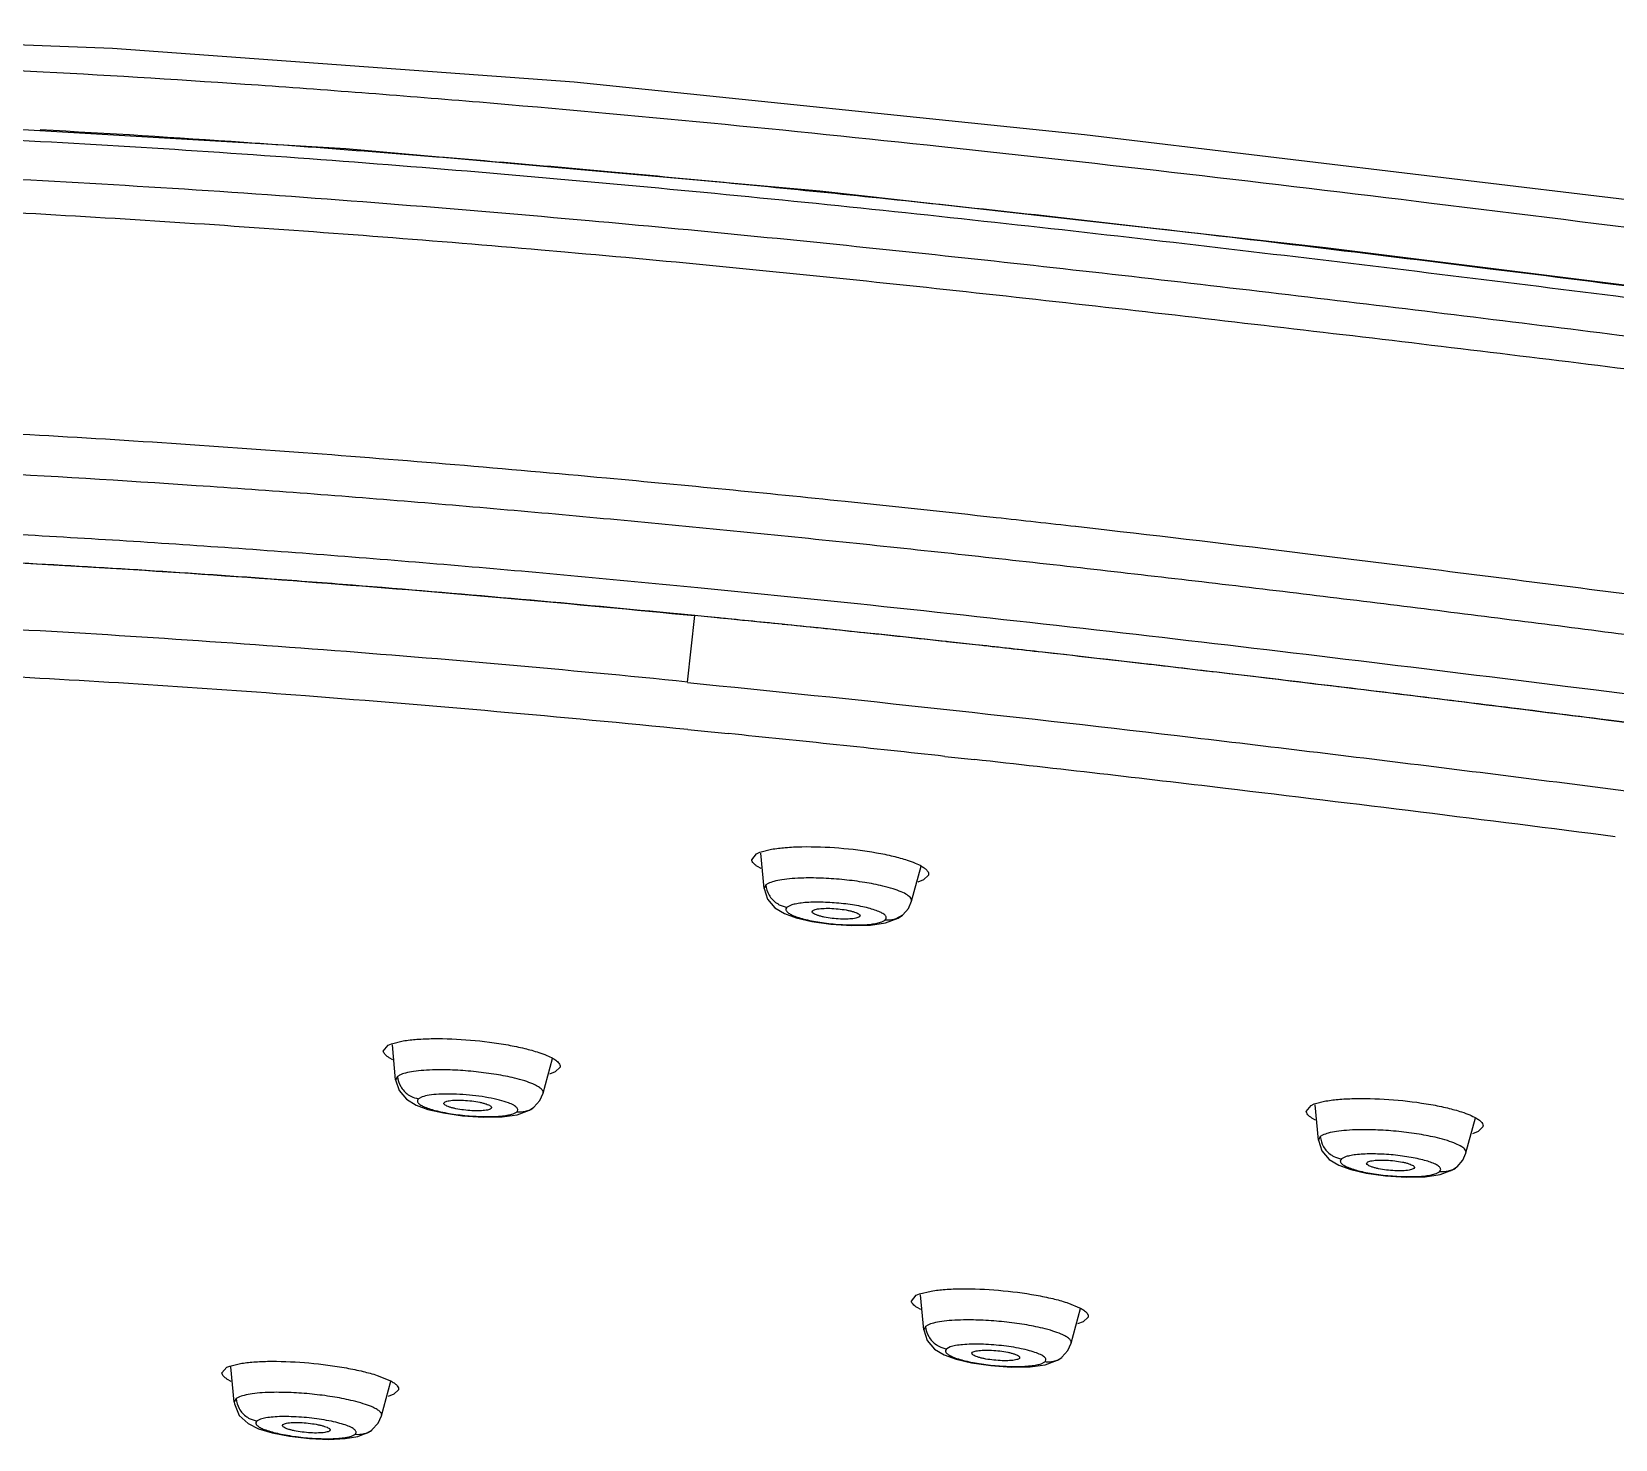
# Model space of a CAD drawing. Header units: inches. Extents: x 440 to 1212, y -520 to 27.
# Drawn here: x 957.24 to 990.19, y -215.16 to -185.87 of the extents above; entities that cross this region are included whole.
import ezdxf

# ---------------------------------------------------------------- set-up
doc = ezdxf.new("R2010")
doc.units = ezdxf.units.IN
doc.header["$LTSCALE"] = 1.21
doc.header["$MEASUREMENT"] = 0
doc.layers.get('0').update_dxf_attribs({"linetype": 'CONTINUOUS'})

msp = doc.modelspace()

# ---------------------------------------------------------------- linework, layer by layer
at = {"color": 7, "linetype": 'Continuous'}
for p, q in [((969.948, -188.849), (969.382, -188.797)), ((967.839, -190.405), (968.331, -190.448)), ((968.331, -190.448), (968.618, -190.474)), ((968.618, -190.474), (968.768, -190.487)), ((979.608, -196.241), (978.959, -196.166)), ((962.227, -197.258), (962.06, -197.246)), ((970.753, -197.99), (970.513, -197.967)), ((971.033, -198.018), (970.753, -197.99)), ((970.885, -199.4), (971.033, -198.017)), ((971.23, -198.036), (971.033, -198.017)), ((971.23, -198.037), (971.033, -198.018)), ((971.458, -198.059), (971.23, -198.036)), ((971.437, -198.058), (971.23, -198.037)), ((972.85, -198.199), (972.385, -198.152)), ((976.475, -198.582), (976.27, -198.56)), ((976.874, -198.626), (976.475, -198.582)), ((976.943, -198.632), (976.877, -198.624)), ((982.168, -199.229), (981.894, -199.197)), ((983.185, -199.35), (982.168, -199.229)), ((990.048, -200.195), (989.867, -200.172)), ((990.761, -200.285), (990.048, -200.195)), ((990.104, -200.206), (990.048, -200.198)), ((990.761, -200.289), (990.104, -200.206)), ((970.887, -200.389), (971.099, -200.41)), ((971.099, -200.41), (971.731, -200.473)), ((976.238, -200.946), (976.852, -201.014)), ((972.32, -202.971), (972.386, -202.942)), ((972.386, -202.942), (972.632, -202.879)), ((972.475, -203.695), (972.408, -202.963)), ((972.219, -203.097), (972.32, -202.971)), ((972.416, -203.281), (972.34, -203.238)), ((975.543, -203.961), (975.741, -203.231)), ((972.513, -203.622), (972.475, -203.694)), ((972.559, -203.593), (972.513, -203.621)), ((975.795, -203.516), (975.676, -203.563)), ((975.897, -203.417), (975.795, -203.516)), ((972.475, -203.694), (972.544, -203.915)), ((973.027, -204.046), (972.955, -204.084)), ((973.479, -204.178), (973.489, -204.158)), ((973.489, -204.158), (973.506, -204.147)), ((974.471, -204.263), (974.461, -204.283)), ((975.357, -204.248), (975.217, -204.329)), ((975.266, -204.312), (975.357, -204.248)), ((975.36, -204.246), (975.357, -204.248)), ((975.543, -203.962), (975.543, -203.961)), ((973.146, -204.307), (973.468, -204.382)), ((973.468, -204.382), (973.867, -204.44)), ((973.867, -204.44), (974.297, -204.467)), ((974.297, -204.467), (974.692, -204.457)), ((974.461, -204.283), (974.444, -204.294)), ((974.692, -204.457), (975.005, -204.411)), ((974.923, -204.39), (974.995, -204.352)), ((975.005, -204.411), (975.266, -204.312)), ((964.721, -206.926), (964.967, -206.866)), ((964.554, -207.077), (964.655, -206.954)), ((964.655, -206.954), (964.721, -206.926)), ((964.751, -207.259), (964.674, -207.216)), ((964.81, -207.679), (964.743, -206.946)), ((967.878, -207.956), (968.073, -207.232)), ((968.129, -207.512), (968.011, -207.557)), ((968.231, -207.415), (968.129, -207.512)), ((964.849, -207.607), (964.81, -207.678)), ((964.811, -207.678), (964.881, -207.901)), ((964.895, -207.579), (964.849, -207.607)), ((965.36, -208.032), (965.288, -208.069)), ((965.815, -208.165), (965.825, -208.145)), ((965.825, -208.145), (965.842, -208.135)), ((967.877, -207.957), (967.878, -207.956)), ((983.755, -208.333), (983.856, -208.208)), ((983.856, -208.208), (983.921, -208.179)), ((983.921, -208.179), (984.167, -208.117)), ((984.01, -208.931), (983.943, -208.2)), ((965.483, -208.291), (965.804, -208.366)), ((965.804, -208.366), (966.204, -208.425)), ((966.204, -208.425), (966.633, -208.454)), ((966.633, -208.454), (967.025, -208.447)), ((966.796, -208.275), (966.78, -208.285)), ((966.807, -208.255), (966.796, -208.275)), ((967.025, -208.447), (967.336, -208.404)), ((967.254, -208.383), (967.326, -208.346)), ((967.336, -208.404), (967.594, -208.309)), ((967.594, -208.309), (967.685, -208.248)), ((967.688, -208.245), (967.685, -208.248)), ((983.951, -208.516), (983.875, -208.473)), ((987.079, -209.199), (987.276, -208.47)), ((984.049, -208.858), (984.01, -208.93)), ((984.095, -208.83), (984.049, -208.858)), ((987.331, -208.754), (987.212, -208.8)), ((987.432, -208.655), (987.331, -208.754)), ((984.011, -208.93), (984.08, -209.152)), ((987.078, -209.2), (987.079, -209.199)), ((984.562, -209.283), (984.49, -209.321)), ((984.682, -209.543), (985.003, -209.618)), ((985.014, -209.415), (985.025, -209.395)), ((985.025, -209.395), (985.041, -209.384)), ((985.996, -209.52), (985.98, -209.531)), ((986.007, -209.5), (985.996, -209.52)), ((986.54, -209.649), (986.799, -209.551)), ((986.799, -209.551), (986.891, -209.487)), ((986.893, -209.485), (986.891, -209.487)), ((985.003, -209.618), (985.403, -209.676)), ((985.403, -209.676), (985.833, -209.703)), ((985.833, -209.703), (986.227, -209.694)), ((986.227, -209.694), (986.54, -209.649)), ((986.458, -209.627), (986.53, -209.589)), ((975.542, -212.279), (975.643, -212.157)), ((975.643, -212.157), (975.709, -212.13)), ((975.709, -212.13), (975.955, -212.071)), ((975.798, -212.88), (975.731, -212.149)), ((975.738, -212.458), (975.662, -212.416)), ((978.775, -212.311), (979.072, -212.434)), ((978.865, -213.156), (979.061, -212.434)), ((975.837, -212.808), (975.798, -212.879)), ((975.882, -212.781), (975.837, -212.808)), ((979.118, -212.711), (978.999, -212.755)), ((979.218, -212.616), (979.118, -212.711)), ((975.798, -212.879), (975.869, -213.103)), ((978.865, -213.157), (978.865, -213.156)), ((976.348, -213.235), (976.276, -213.271)), ((976.471, -213.49), (976.792, -213.565)), ((976.802, -213.366), (976.813, -213.346)), ((976.813, -213.346), (976.829, -213.336)), ((977.784, -213.476), (977.768, -213.486)), ((977.795, -213.456), (977.784, -213.476)), ((978.578, -213.511), (978.669, -213.451)), ((978.672, -213.449), (978.669, -213.451)), ((961.195, -213.776), (961.296, -213.657)), ((961.296, -213.657), (961.362, -213.631)), ((961.362, -213.631), (961.608, -213.574)), ((961.451, -214.38), (961.384, -213.649)), ((964.426, -213.826), (964.723, -213.949)), ((976.792, -213.565), (977.191, -213.623)), ((977.191, -213.623), (977.619, -213.652)), ((977.619, -213.652), (978.012, -213.646)), ((978.012, -213.646), (978.321, -213.604)), ((978.242, -213.583), (978.314, -213.547)), ((978.321, -213.604), (978.578, -213.511)), ((961.391, -213.952), (961.314, -213.911)), ((964.518, -214.665), (964.712, -213.949)), ((964.87, -214.127), (964.77, -214.22)), ((961.49, -214.31), (961.45, -214.379)), ((961.45, -214.379), (961.451, -214.38)), ((961.536, -214.283), (961.49, -214.31)), ((964.77, -214.22), (964.652, -214.263)), ((962, -214.737), (961.928, -214.773)), ((964.318, -214.962), (964.446, -214.823)), ((964.446, -214.823), (964.517, -214.666)), ((964.518, -214.666), (964.518, -214.665)), ((962.241, -215.02), (962.6, -215.091)), ((962.456, -214.869), (962.467, -214.849)), ((962.467, -214.849), (962.483, -214.84)), ((962.6, -215.091), (963.016, -215.139)), ((963.016, -215.139), (963.419, -215.157)), ((963.419, -215.157), (963.761, -215.142)), ((963.436, -214.982), (963.421, -214.992)), ((963.448, -214.962), (963.436, -214.982)), ((963.892, -215.09), (963.964, -215.055)), ((964.246, -215.01), (964.315, -214.964)), ((964.318, -214.962), (964.315, -214.964))]:
    msp.add_line(p, q, dxfattribs=at)
for points in [[(1052.649, -197.988), (1039.661, -196.072), (1026.486, -194.191), (1013.843, -192.445), (1001.635, -190.812), (990.607, -189.388), (979.146, -188.011), (968.523, -186.918), (958.92, -186.215), (949.772, -185.868), (941.525, -185.869), (933.862, -186.268), (926.592, -187.025), (919.841, -188.067), (913.891, -189.345), (908.185, -190.871), (903.048, -192.57), (898.918, -194.296)], [(995.03, -191.723), (984.159, -190.363), (973.634, -189.189), (963.776, -188.306), (954.335, -187.749), (945.363, -187.56)], [(972.544, -203.915), (972.698, -204.096), (972.899, -204.218), (973.146, -204.307)], [(975.36, -204.246), (975.479, -204.109), (975.543, -203.962)], [(964.881, -207.901), (965.035, -208.081), (965.235, -208.202), (965.483, -208.291)], [(967.688, -208.245), (967.811, -208.107), (967.877, -207.956)], [(984.08, -209.152), (984.234, -209.333), (984.435, -209.454), (984.682, -209.543)], [(986.893, -209.485), (987.013, -209.348), (987.078, -209.2)], [(975.869, -213.103), (976.024, -213.283), (976.224, -213.402), (976.471, -213.49)], [(978.672, -213.449), (978.797, -213.31), (978.865, -213.157)], [(961.451, -214.379), (961.456, -214.419), (961.558, -214.658)], [(961.558, -214.658), (961.739, -214.826), (961.96, -214.935), (962.241, -215.02)], [(963.761, -215.142), (964.022, -215.099), (964.246, -215.01)]]:
    msp.add_lwpolyline(points, dxfattribs=at)
for centre, radius, start, end in [((942.645, -462.215), 274.701, 86.03254, 86.91732), ((937.498, -534.662), 347.33, 85.12848, 86.0124), ((932.831, -589.747), 402.613, 84.79131, 85.13242), ((928.511, -635.991), 442.706, 84.08133, 84.72707), ((924.406, -675.557), 482.484, 83.7054, 84.08087), ((921.542, -701.531), 508.616, 83.51819, 83.70559), ((911.028, -791.753), 599.449, 83.006861, 83.430637), ((941.967, -474.337), 277.819, 85.85244, 87.00544), ((939.908, -502.97), 306.526, 85.50804, 85.82446), ((934.094, -573.503), 377.297, 84.46085, 85.46678), ((925.806, -659.815), 464.007, 84.23873, 84.3563), ((926.166, -657.014), 461.185, 84.19038, 84.36403), ((920.469, -712.274), 516.738, 83.73303, 84.18218), ((922.527, -692.068), 496.426, 83.99502, 84.18192), ((918.347, -731.725), 536.303, 83.79972, 83.99413), ((912.431, -785.875), 590.774, 83.601655, 83.737599), ((914.534, -766.515), 571.303, 83.59498, 83.72851), ((905.113, -849.717), 655.036, 83.268282, 83.587949), ((905.453, -847.929), 653.22, 83.422296, 83.599919), ((897.672, -915.379), 721.117, 83.292904, 83.422039), ((942.665, -463.958), 265.045, 85.61377, 87.03337), ((863.448, -1196.853), 1004.663, 82.7608, 83.229177), ((880.543, -1059.909), 866.659, 83.052682, 83.198253), ((860.664, -1222.007), 1029.971, 82.793676, 83.045653), ((936.352, -547.47), 348.795, 84.31771, 85.62884), ((922.404, -691.719), 493.716, 83.74005, 84.26599), ((907.909, -823.853), 626.644, 83.202981, 83.683584), ((874.211, -1106.913), 911.702, 82.69172, 83.205482), ((967.395, -207.888), 0.462, 289.4735, 308.9247), ((986.596, -209.132), 0.462, 289.6235, 309.6024), ((978.382, -213.089), 0.462, 289.5034, 308.4726), ((964.034, -214.598), 0.462, 289.38, 307.5871)]:
    msp.add_arc(centre, radius, start, end, dxfattribs=at)
for points, knots in [([(1052.567, -198.555), (1042.509, -197.047), (1028.079, -194.966), (1009.656, -192.449), (997.654, -190.865), (986.627, -189.452), (976.374, -188.253), (968.232, -187.457), (961.998, -186.976), (956.144, -186.613), (950.497, -186.409), (945.063, -186.367), (941.205, -186.416), (937.425, -186.544), (933.682, -186.76), (929.964, -187.073), (925.057, -187.621), (920.209, -188.377), (915.446, -189.343), (911.951, -190.167), (908.531, -191.091), (904.168, -192.437), (900.995, -193.635), (898.968, -194.545)], [0, 0, 0, 0, 0.196342, 0.281464, 0.358974, 0.430064, 0.496094, 0.558258, 0.587983, 0.616809, 0.671495, 0.697042, 0.721713, 0.745978, 0.770054, 0.79408, 0.818016, 0.865365, 0.88873, 0.911845, 0.934674, 0.957104, 1, 1, 1, 1]), ([(937.014, -187.967), (939.191, -187.872), (942.521, -187.798), (947.035, -187.812), (950.582, -187.875), (954.209, -187.992), (957.895, -188.167), (961.62, -188.401), (966.614, -188.777), (972.848, -189.346), (980.285, -190.155), (987.664, -191.042), (992.56, -191.665), (994.999, -191.981)], [0, 0, 0, 0, 0.112308, 0.171642, 0.232714, 0.295189, 0.35871, 0.422936, 0.487549, 0.616917, 0.745573, 0.873223, 1, 1, 1, 1]), ([(968.835, -189.804), (966.195, -189.566), (962.242, -189.25), (956.989, -188.939), (951.863, -188.712), (946.842, -188.604), (941.961, -188.623), (938.493, -188.696), (935.177, -188.827), (932.02, -189.018), (929.02, -189.267), (926.177, -189.567), (923.482, -189.901), (920.926, -190.259), (918.497, -190.649), (916.922, -190.943), (916.154, -191.094)], [0, 0, 0, 0, 0.150388, 0.224972, 0.298639, 0.441529, 0.509883, 0.575577, 0.638343, 0.698167, 0.755064, 0.809108, 0.860406, 0.909116, 0.955549, 1, 1, 1, 1]), ([(995.027, -191.749), (992.547, -191.43), (987.753, -190.82), (981.039, -190.003), (975.159, -189.351), (971.593, -189.001), (969.948, -188.849)], [0, 0, 0, 0, 0.297103, 0.574311, 0.803645, 1, 1, 1, 1]), ([(921.809, -190.78), (922.528, -190.678), (923.997, -190.483), (926.249, -190.215), (928.598, -189.968), (931.054, -189.753), (933.63, -189.577), (936.337, -189.446), (939.17, -189.359), (943.144, -189.287), (947.23, -189.289), (951.417, -189.383), (954.661, -189.51), (957.946, -189.684), (962.346, -189.961), (965.644, -190.216), (967.839, -190.405)], [0, 0, 0, 0, 0.047231, 0.096358, 0.147498, 0.200818, 0.256629, 0.315401, 0.377047, 0.440941, 0.573878, 0.642732, 0.713315, 0.784934, 0.856699, 1, 1, 1, 1]), ([(994.899, -192.776), (992.751, -192.499), (988.441, -191.953), (981.951, -191.166), (975.413, -190.432), (971.033, -190.001), (968.835, -189.804)], [0, 0, 0, 0, 0.247642, 0.496752, 0.747597, 1, 1, 1, 1]), ([(968.768, -190.487), (970.994, -190.686), (975.429, -191.127), (982.04, -191.873), (988.589, -192.649), (992.928, -193.195), (995.086, -193.479)], [0, 0, 0, 0, 0.25307, 0.504693, 0.753486, 1, 1, 1, 1]), ([(969.196, -195.159), (967.095, -194.965), (962.904, -194.612), (956.655, -194.203), (950.523, -193.943), (946.483, -193.878), (944.499, -193.874)], [0, 0, 0, 0, 0.25583, 0.510069, 0.759364, 1, 1, 1, 1]), ([(934.9, -194.923), (936.189, -194.86), (938.85, -194.764), (942.939, -194.698), (947.203, -194.717), (951.596, -194.825), (956.095, -195.02), (960.668, -195.296), (965.265, -195.644), (969.843, -196.052), (974.39, -196.504), (978.91, -196.996), (983.406, -197.523), (987.878, -198.079), (991.589, -198.563), (994.549, -198.945), (997.499, -199.321), (1001.179, -199.787), (1004.119, -200.169), (1005.586, -200.366)], [0, 0, 0, 0, 0.054521, 0.112513, 0.172806, 0.234688, 0.298169, 0.363095, 0.428267, 0.492973, 0.557318, 0.621353, 0.685111, 0.748591, 0.811775, 0.843268, 0.874703, 0.937432, 1, 1, 1, 1]), ([(935.334, -196.178), (938.048, -196.042), (942.229, -195.941), (947.924, -195.984), (952.437, -196.107), (957.045, -196.318), (961.709, -196.617), (966.401, -196.989), (969.534, -197.279), (971.099, -197.431)], [0, 0, 0, 0, 0.227611, 0.350106, 0.476958, 0.605743, 0.736459, 0.868341, 1, 1, 1, 1]), ([(941.353, -196.591), (943.698, -196.554), (948.514, -196.572), (955.863, -196.825), (963.413, -197.314), (968.488, -197.768), (971.033, -198.017)], [0, 0, 0, 0, 0.236678, 0.485812, 0.742018, 1, 1, 1, 1]), ([(1005.725, -199.546), (1003.924, -199.312), (1000.317, -198.845), (995.805, -198.264), (992.188, -197.799), (988.558, -197.332), (985.831, -196.987), (984.011, -196.764)], [0, 0, 0, 0, 0.248908, 0.498423, 0.623448, 0.748684, 1, 1, 1, 1]), ([(971.099, -197.431), (974.049, -197.719), (979.906, -198.352), (991.507, -199.757), (1000.153, -200.904), (1005.897, -201.669)], [0, 0, 0, 0, 0.253692, 0.504108, 1, 1, 1, 1]), ([(970.885, -199.4), (968.363, -199.144), (964.579, -198.814), (959.539, -198.458), (954.583, -198.171), (948.559, -197.958), (943.786, -197.952), (941.461, -197.982)], [0, 0, 0, 0, 0.25798, 0.386643, 0.514242, 0.763337, 1, 1, 1, 1]), ([(970.884, -199.411), (974.394, -199.755), (979.625, -200.331), (986.555, -201.172), (991.676, -201.822), (996.763, -202.482), (1001.832, -203.148), (1006.889, -203.821), (1013.609, -204.728), (1021.98, -205.878), (1035.299, -207.756), (1045.259, -209.214), (1051.882, -210.208)], [0, 0, 0, 0, 0.129467, 0.193197, 0.256256, 0.318968, 0.381524, 0.443947, 0.506241, 0.630449, 0.754146, 1, 1, 1, 1]), ([(972.632, -202.879), (972.727, -202.862), (972.935, -202.838), (973.404, -202.817), (974.039, -202.841), (974.675, -202.919), (975.147, -203.016), (975.359, -203.074), (975.456, -203.105)], [0, 0, 0, 0, 0.101056, 0.220474, 0.493058, 0.769315, 0.893158, 1, 1, 1, 1]), ([(972.34, -203.238), (972.322, -203.227), (972.292, -203.205), (972.246, -203.163), (972.222, -203.123), (972.219, -203.097)], [0, 0, 0, 0, 0.324403, 0.594545, 1, 1, 1, 1]), ([(975.456, -203.105), (975.512, -203.124), (975.613, -203.161), (975.71, -203.206), (975.752, -203.231)], [0, 0, 0, 0, 0.550925, 1, 1, 1, 1]), ([(975.752, -203.231), (975.777, -203.245), (975.82, -203.273), (975.871, -203.32), (975.9, -203.368), (975.901, -203.403), (975.897, -203.417)], [0, 0, 0, 0, 0.343251, 0.613137, 0.822101, 1, 1, 1, 1]), ([(972.513, -203.622), (972.52, -203.694), (972.568, -203.844), (972.675, -203.958), (972.74, -204.002)], [0, 0, 0, 0, 0.484593, 1, 1, 1, 1]), ([(973.302, -203.478), (973.22, -203.48), (973.069, -203.487), (972.86, -203.509), (972.693, -203.542), (972.597, -203.573), (972.559, -203.593)], [0, 0, 0, 0, 0.32308, 0.602691, 0.830156, 1, 1, 1, 1]), ([(974.948, -203.645), (974.823, -203.615), (974.557, -203.564), (974.144, -203.51), (973.721, -203.479), (973.438, -203.475), (973.302, -203.478)], [0, 0, 0, 0, 0.232651, 0.49006, 0.752561, 1, 1, 1, 1]), ([(975.331, -203.766), (975.276, -203.742), (975.149, -203.698), (975.02, -203.663), (974.948, -203.645)], [0, 0, 0, 0, 0.452862, 1, 1, 1, 1]), ([(975.527, -203.894), (975.519, -203.882), (975.496, -203.859), (975.432, -203.813), (975.374, -203.784), (975.331, -203.766)], [0, 0, 0, 0, 0.182964, 0.409326, 1, 1, 1, 1]), ([(975.543, -203.961), (975.546, -203.95), (975.546, -203.926), (975.534, -203.904), (975.527, -203.894)], [0, 0, 0, 0, 0.46487, 1, 1, 1, 1]), ([(972.74, -204.002), (972.757, -204.013), (972.823, -204.053), (972.899, -204.076), (972.955, -204.084)], [0, 0, 0, 0, 0.262154, 1, 1, 1, 1]), ([(972.955, -204.084), (972.945, -204.094), (972.93, -204.113), (972.93, -204.143), (972.94, -204.165), (972.958, -204.186), (972.997, -204.218), (973.069, -204.255), (973.176, -204.296), (973.31, -204.334), (973.466, -204.37), (973.639, -204.4), (973.823, -204.425), (974.072, -204.448), (974.366, -204.46), (974.639, -204.448), (974.818, -204.42), (974.891, -204.401), (974.923, -204.39)], [0, 0, 0, 0, 0.021025, 0.030525, 0.041065, 0.053926, 0.069866, 0.11161, 0.166198, 0.232288, 0.30804, 0.391317, 0.479407, 0.56948, 0.744325, 0.893563, 0.952563, 1, 1, 1, 1]), ([(974.995, -204.352), (975.006, -204.341), (975.019, -204.322), (975.02, -204.292), (975.01, -204.27), (974.992, -204.249), (974.953, -204.218), (974.882, -204.181), (974.774, -204.14), (974.64, -204.101), (974.484, -204.066), (974.311, -204.035), (974.127, -204.01), (973.878, -203.987), (973.584, -203.976), (973.311, -203.987), (973.132, -204.015), (973.059, -204.034), (973.027, -204.046)], [0, 0, 0, 0, 0.020985, 0.030484, 0.041006, 0.05384, 0.069768, 0.111529, 0.166147, 0.23225, 0.308006, 0.391287, 0.479386, 0.569464, 0.744309, 0.893577, 0.952595, 1, 1, 1, 1]), ([(974.444, -204.294), (974.433, -204.3), (974.405, -204.31), (974.332, -204.325), (974.217, -204.334), (974.06, -204.333), (973.892, -204.319), (973.756, -204.298), (973.657, -204.275), (973.596, -204.258), (973.546, -204.239), (973.505, -204.218), (973.477, -204.194), (973.478, -204.178)], [0, 0, 0, 0, 0.038184, 0.088517, 0.220804, 0.382936, 0.556532, 0.721113, 0.794055, 0.857841, 0.910867, 0.952128, 1, 1, 1, 1]), ([(973.506, -204.147), (973.517, -204.141), (973.545, -204.131), (973.618, -204.116), (973.734, -204.106), (973.891, -204.108), (974.058, -204.122), (974.194, -204.143), (974.293, -204.166), (974.354, -204.183), (974.404, -204.202), (974.445, -204.223), (974.473, -204.247), (974.472, -204.263)], [0, 0, 0, 0, 0.038183, 0.088514, 0.220798, 0.382929, 0.556524, 0.721106, 0.794049, 0.857836, 0.910862, 0.952125, 1, 1, 1, 1]), ([(975.217, -204.329), (975.164, -204.347), (975.088, -204.36), (975.013, -204.354), (974.995, -204.352)], [0, 0, 0, 0, 0.748697, 1, 1, 1, 1]), ([(964.967, -206.866), (965.062, -206.85), (965.27, -206.828), (965.738, -206.81), (966.373, -206.839), (967.008, -206.92), (967.48, -207.017), (967.692, -207.075), (967.788, -207.107)], [0, 0, 0, 0, 0.100941, 0.220295, 0.492857, 0.769194, 0.893098, 1, 1, 1, 1]), ([(964.674, -207.216), (964.657, -207.205), (964.626, -207.184), (964.58, -207.142), (964.557, -207.102), (964.554, -207.077)], [0, 0, 0, 0, 0.325878, 0.596549, 1, 1, 1, 1]), ([(967.788, -207.107), (967.844, -207.125), (967.945, -207.162), (968.043, -207.208), (968.085, -207.232)], [0, 0, 0, 0, 0.55103, 1, 1, 1, 1]), ([(968.085, -207.232), (968.098, -207.239), (968.123, -207.254), (968.16, -207.281), (968.194, -207.311), (968.221, -207.346), (968.235, -207.381), (968.233, -207.405), (968.231, -207.415)], [0, 0, 0, 0, 0.182019, 0.344744, 0.554043, 0.725791, 0.868996, 1, 1, 1, 1]), ([(965.638, -207.469), (965.556, -207.471), (965.405, -207.477), (965.196, -207.498), (965.029, -207.529), (964.933, -207.559), (964.894, -207.578)], [0, 0, 0, 0, 0.323303, 0.60303, 0.830448, 1, 1, 1, 1]), ([(967.284, -207.642), (967.159, -207.612), (966.893, -207.56), (966.48, -207.505), (966.057, -207.472), (965.774, -207.467), (965.638, -207.469)], [0, 0, 0, 0, 0.232563, 0.489969, 0.752514, 1, 1, 1, 1]), ([(964.849, -207.607), (964.855, -207.679), (964.903, -207.828), (965.01, -207.943), (965.074, -207.987)], [0, 0, 0, 0, 0.484839, 1, 1, 1, 1]), ([(967.667, -207.763), (967.611, -207.739), (967.485, -207.694), (967.355, -207.659), (967.284, -207.642)], [0, 0, 0, 0, 0.45266, 1, 1, 1, 1]), ([(967.878, -207.956), (967.879, -207.948), (967.881, -207.932), (967.874, -207.908), (967.858, -207.884), (967.824, -207.849), (967.76, -207.806), (967.701, -207.778), (967.667, -207.763)], [0, 0, 0, 0, 0.074504, 0.153759, 0.245497, 0.354767, 0.634272, 1, 1, 1, 1]), ([(965.074, -207.987), (965.091, -207.998), (965.157, -208.037), (965.232, -208.061), (965.288, -208.069)], [0, 0, 0, 0, 0.262088, 1, 1, 1, 1]), ([(965.288, -208.069), (965.277, -208.079), (965.263, -208.097), (965.263, -208.127), (965.272, -208.148), (965.29, -208.17), (965.33, -208.201), (965.4, -208.237), (965.508, -208.278), (965.642, -208.317), (965.797, -208.353), (965.97, -208.384), (966.154, -208.409), (966.403, -208.434), (966.697, -208.447), (966.969, -208.438), (967.149, -208.412), (967.222, -208.393), (967.254, -208.383)], [0, 0, 0, 0, 0.020749, 0.030072, 0.040448, 0.053177, 0.069018, 0.11064, 0.165181, 0.231281, 0.307089, 0.390458, 0.478667, 0.568876, 0.744009, 0.893485, 0.95255, 1, 1, 1, 1]), ([(967.158, -208.157), (967.098, -208.134), (966.96, -208.093), (966.645, -208.026), (966.302, -207.985), (965.955, -207.97), (965.719, -207.974), (965.523, -207.992), (965.408, -208.016), (965.36, -208.032)], [0, 0, 0, 0, 0.106573, 0.235813, 0.529463, 0.675094, 0.807342, 0.917218, 1, 1, 1, 1]), ([(966.78, -208.285), (966.769, -208.291), (966.74, -208.301), (966.668, -208.315), (966.552, -208.323), (966.395, -208.321), (966.228, -208.306), (966.092, -208.285), (965.993, -208.262), (965.932, -208.244), (965.882, -208.225), (965.846, -208.206), (965.821, -208.188), (965.814, -208.172), (965.814, -208.165)], [0, 0, 0, 0, 0.037956, 0.088113, 0.220159, 0.382149, 0.555672, 0.720225, 0.79316, 0.856937, 0.909932, 0.951126, 0.980255, 1, 1, 1, 1]), ([(965.842, -208.135), (965.853, -208.129), (965.881, -208.119), (965.954, -208.105), (966.069, -208.097), (966.226, -208.099), (966.393, -208.114), (966.53, -208.135), (966.628, -208.158), (966.689, -208.176), (966.739, -208.195), (966.776, -208.214), (966.8, -208.232), (966.808, -208.248), (966.808, -208.255)], [0, 0, 0, 0, 0.037954, 0.08811, 0.220155, 0.382145, 0.555668, 0.720223, 0.793158, 0.856936, 0.909931, 0.951125, 0.980255, 1, 1, 1, 1]), ([(967.332, -208.255), (967.324, -208.246), (967.303, -208.228), (967.246, -208.192), (967.195, -208.171), (967.158, -208.157)], [0, 0, 0, 0, 0.181269, 0.408569, 1, 1, 1, 1]), ([(984.167, -208.117), (984.262, -208.1), (984.47, -208.076), (984.938, -208.056), (985.573, -208.081), (986.209, -208.159), (986.681, -208.255), (986.893, -208.313), (986.989, -208.345)], [0, 0, 0, 0, 0.100998, 0.22037, 0.492905, 0.769193, 0.893086, 1, 1, 1, 1]), ([(967.326, -208.346), (967.338, -208.335), (967.355, -208.312), (967.348, -208.277), (967.338, -208.262), (967.332, -208.255)], [0, 0, 0, 0, 0.488504, 0.719864, 1, 1, 1, 1]), ([(967.549, -208.324), (967.496, -208.342), (967.42, -208.354), (967.345, -208.349), (967.326, -208.346)], [0, 0, 0, 0, 0.748745, 1, 1, 1, 1]), ([(983.875, -208.473), (983.858, -208.462), (983.827, -208.441), (983.781, -208.398), (983.757, -208.359), (983.755, -208.333)], [0, 0, 0, 0, 0.324915, 0.595233, 1, 1, 1, 1]), ([(986.989, -208.345), (987.046, -208.363), (987.147, -208.4), (987.245, -208.446), (987.287, -208.47)], [0, 0, 0, 0, 0.551027, 1, 1, 1, 1]), ([(987.287, -208.47), (987.312, -208.484), (987.355, -208.512), (987.406, -208.559), (987.435, -208.607), (987.436, -208.641), (987.432, -208.655)], [0, 0, 0, 0, 0.343843, 0.613946, 0.822686, 1, 1, 1, 1]), ([(984.049, -208.858), (984.055, -208.931), (984.103, -209.08), (984.211, -209.195), (984.275, -209.239)], [0, 0, 0, 0, 0.484637, 1, 1, 1, 1]), ([(984.837, -208.716), (984.756, -208.718), (984.604, -208.725), (984.396, -208.747), (984.229, -208.779), (984.133, -208.81), (984.094, -208.83)], [0, 0, 0, 0, 0.323135, 0.602777, 0.830232, 1, 1, 1, 1]), ([(986.484, -208.884), (986.359, -208.854), (986.092, -208.802), (985.68, -208.749), (985.256, -208.718), (984.974, -208.713), (984.837, -208.716)], [0, 0, 0, 0, 0.232618, 0.490025, 0.75254, 1, 1, 1, 1]), ([(986.867, -209.005), (986.811, -208.981), (986.684, -208.936), (986.555, -208.901), (986.484, -208.884)], [0, 0, 0, 0, 0.452797, 1, 1, 1, 1]), ([(986.53, -209.589), (986.54, -209.579), (986.554, -209.56), (986.554, -209.531), (986.545, -209.509), (986.527, -209.487), (986.488, -209.456), (986.417, -209.419), (986.309, -209.379), (986.175, -209.34), (986.019, -209.305), (985.846, -209.274), (985.662, -209.249), (985.413, -209.226), (985.119, -209.214), (984.847, -209.225), (984.667, -209.253), (984.594, -209.272), (984.562, -209.283)], [0, 0, 0, 0, 0.020906, 0.030352, 0.040822, 0.053614, 0.069507, 0.111224, 0.165821, 0.231922, 0.30769, 0.390996, 0.47913, 0.569249, 0.744188, 0.893539, 0.952583, 1, 1, 1, 1]), ([(987.062, -209.132), (987.054, -209.121), (987.031, -209.097), (986.968, -209.051), (986.909, -209.023), (986.867, -209.005)], [0, 0, 0, 0, 0.182763, 0.40906, 1, 1, 1, 1]), ([(987.078, -209.199), (987.081, -209.188), (987.081, -209.164), (987.07, -209.142), (987.062, -209.132)], [0, 0, 0, 0, 0.464716, 1, 1, 1, 1]), ([(984.275, -209.239), (984.292, -209.25), (984.358, -209.289), (984.434, -209.313), (984.49, -209.321)], [0, 0, 0, 0, 0.262149, 1, 1, 1, 1]), ([(984.49, -209.321), (984.48, -209.331), (984.465, -209.35), (984.465, -209.379), (984.475, -209.401), (984.493, -209.423), (984.532, -209.454), (984.603, -209.491), (984.711, -209.531), (984.845, -209.57), (985.001, -209.605), (985.174, -209.636), (985.358, -209.661), (985.607, -209.684), (985.901, -209.696), (986.173, -209.685), (986.353, -209.657), (986.426, -209.638), (986.458, -209.627)], [0, 0, 0, 0, 0.020946, 0.030392, 0.040881, 0.053699, 0.069606, 0.111306, 0.165872, 0.231959, 0.307724, 0.391026, 0.479151, 0.569266, 0.744204, 0.893525, 0.952551, 1, 1, 1, 1]), ([(985.98, -209.531), (985.968, -209.537), (985.94, -209.547), (985.868, -209.562), (985.752, -209.571), (985.595, -209.57), (985.428, -209.556), (985.291, -209.534), (985.193, -209.512), (985.132, -209.494), (985.081, -209.475), (985.041, -209.455), (985.013, -209.431), (985.013, -209.415)], [0, 0, 0, 0, 0.038144, 0.088457, 0.220749, 0.382921, 0.556574, 0.721213, 0.794178, 0.857981, 0.911009, 0.952256, 1, 1, 1, 1]), ([(985.041, -209.384), (985.053, -209.378), (985.081, -209.368), (985.153, -209.353), (985.269, -209.344), (985.426, -209.346), (985.593, -209.36), (985.73, -209.381), (985.828, -209.403), (985.889, -209.421), (985.94, -209.44), (985.98, -209.46), (986.008, -209.484), (986.008, -209.5)], [0, 0, 0, 0, 0.038142, 0.088454, 0.220743, 0.382915, 0.556567, 0.721206, 0.794172, 0.857975, 0.911005, 0.952253, 1, 1, 1, 1]), ([(986.751, -209.566), (986.699, -209.585), (986.623, -209.597), (986.548, -209.592), (986.53, -209.59)], [0, 0, 0, 0, 0.748711, 1, 1, 1, 1]), ([(975.955, -212.071), (976.049, -212.055), (976.258, -212.033), (976.725, -212.017), (977.36, -212.045), (977.995, -212.125), (978.467, -212.222), (978.678, -212.28), (978.775, -212.311)], [0, 0, 0, 0, 0.100914, 0.220254, 0.492812, 0.769169, 0.893087, 1, 1, 1, 1]), ([(975.662, -212.416), (975.645, -212.405), (975.614, -212.384), (975.568, -212.342), (975.544, -212.304), (975.542, -212.279)], [0, 0, 0, 0, 0.326935, 0.597947, 1, 1, 1, 1]), ([(979.072, -212.434), (979.085, -212.442), (979.11, -212.457), (979.147, -212.483), (979.182, -212.513), (979.209, -212.547), (979.222, -212.582), (979.221, -212.606), (979.218, -212.616)], [0, 0, 0, 0, 0.18273, 0.345977, 0.555675, 0.727319, 0.869917, 1, 1, 1, 1]), ([(975.837, -212.808), (975.843, -212.881), (975.89, -213.03), (975.997, -213.145), (976.062, -213.189)], [0, 0, 0, 0, 0.484901, 1, 1, 1, 1]), ([(976.626, -212.673), (976.544, -212.674), (976.393, -212.68), (976.184, -212.701), (976.017, -212.732), (975.92, -212.762), (975.882, -212.781)], [0, 0, 0, 0, 0.323391, 0.603172, 0.830579, 1, 1, 1, 1]), ([(978.273, -212.846), (978.148, -212.815), (977.881, -212.763), (977.469, -212.709), (977.045, -212.676), (976.763, -212.671), (976.626, -212.673)], [0, 0, 0, 0, 0.232478, 0.489872, 0.752453, 1, 1, 1, 1]), ([(978.655, -212.966), (978.599, -212.942), (978.473, -212.898), (978.344, -212.863), (978.273, -212.846)], [0, 0, 0, 0, 0.452507, 1, 1, 1, 1]), ([(977.823, -213.271), (977.688, -213.243), (977.409, -213.201), (977.061, -213.176), (976.792, -213.176), (976.617, -213.184), (976.471, -213.203), (976.385, -213.223), (976.348, -213.235)], [0, 0, 0, 0, 0.278811, 0.56849, 0.702736, 0.822138, 0.921785, 1, 1, 1, 1]), ([(978.865, -213.156), (978.867, -213.149), (978.869, -213.133), (978.861, -213.109), (978.846, -213.085), (978.812, -213.051), (978.748, -213.008), (978.689, -212.98), (978.655, -212.966)], [0, 0, 0, 0, 0.074147, 0.153114, 0.244684, 0.353908, 0.633652, 1, 1, 1, 1]), ([(976.062, -213.189), (976.078, -213.2), (976.145, -213.24), (976.22, -213.264), (976.276, -213.271)], [0, 0, 0, 0, 0.262108, 1, 1, 1, 1]), ([(976.276, -213.271), (976.265, -213.281), (976.251, -213.299), (976.251, -213.328), (976.26, -213.35), (976.278, -213.371), (976.317, -213.401), (976.388, -213.438), (976.495, -213.478), (976.629, -213.517), (976.785, -213.552), (976.957, -213.583), (977.141, -213.608), (977.39, -213.633), (977.684, -213.646), (977.957, -213.637), (978.136, -213.611), (978.21, -213.594), (978.242, -213.583)], [0, 0, 0, 0, 0.020598, 0.029809, 0.040075, 0.052709, 0.068473, 0.109989, 0.164474, 0.230559, 0.306386, 0.389802, 0.478081, 0.568379, 0.743716, 0.893383, 0.952515, 1, 1, 1, 1]), ([(977.768, -213.486), (977.756, -213.492), (977.728, -213.501), (977.656, -213.515), (977.54, -213.523), (977.383, -213.521), (977.216, -213.506), (977.08, -213.485), (976.981, -213.462), (976.92, -213.444), (976.87, -213.426), (976.833, -213.407), (976.809, -213.389), (976.801, -213.373), (976.802, -213.366)], [0, 0, 0, 0, 0.037898, 0.088037, 0.220129, 0.382225, 0.555872, 0.720535, 0.793505, 0.857299, 0.910282, 0.951426, 0.980447, 1, 1, 1, 1]), ([(976.829, -213.336), (976.841, -213.331), (976.869, -213.321), (976.941, -213.307), (977.057, -213.299), (977.214, -213.302), (977.381, -213.316), (977.517, -213.338), (977.616, -213.36), (977.677, -213.378), (977.727, -213.396), (977.764, -213.415), (977.788, -213.433), (977.796, -213.449), (977.795, -213.456)], [0, 0, 0, 0, 0.037896, 0.088034, 0.220124, 0.382218, 0.555865, 0.720529, 0.7935, 0.857295, 0.910278, 0.951423, 0.980446, 1, 1, 1, 1]), ([(978.32, -213.457), (978.312, -213.448), (978.291, -213.43), (978.233, -213.395), (978.135, -213.354), (977.991, -213.309), (977.882, -213.283), (977.823, -213.271)], [0, 0, 0, 0, 0.067776, 0.153002, 0.375258, 0.66109, 1, 1, 1, 1]), ([(978.314, -213.547), (978.326, -213.536), (978.342, -213.513), (978.336, -213.478), (978.326, -213.464), (978.32, -213.457)], [0, 0, 0, 0, 0.489078, 0.719797, 1, 1, 1, 1]), ([(961.314, -213.911), (961.297, -213.9), (961.266, -213.879), (961.221, -213.838), (961.197, -213.8), (961.195, -213.776)], [0, 0, 0, 0, 0.328459, 0.600009, 1, 1, 1, 1]), ([(961.608, -213.574), (961.702, -213.56), (961.911, -213.539), (962.378, -213.526), (963.012, -213.558), (963.647, -213.64), (964.118, -213.737), (964.33, -213.795), (964.426, -213.826)], [0, 0, 0, 0, 0.100844, 0.220155, 0.492732, 0.769147, 0.893087, 1, 1, 1, 1]), ([(978.536, -213.525), (978.483, -213.543), (978.407, -213.555), (978.333, -213.55), (978.314, -213.547)], [0, 0, 0, 0, 0.748771, 1, 1, 1, 1]), ([(964.723, -213.949), (964.748, -213.963), (964.791, -213.99), (964.842, -214.035), (964.872, -214.081), (964.874, -214.114), (964.87, -214.127)], [0, 0, 0, 0, 0.348457, 0.620377, 0.827518, 1, 1, 1, 1]), ([(961.49, -214.31), (961.497, -214.382), (961.543, -214.531), (961.65, -214.646), (961.714, -214.69)], [0, 0, 0, 0, 0.485118, 1, 1, 1, 1]), ([(962.28, -214.179), (962.198, -214.18), (962.046, -214.186), (961.838, -214.205), (961.67, -214.235), (961.574, -214.264), (961.535, -214.283)], [0, 0, 0, 0, 0.323591, 0.603478, 0.830846, 1, 1, 1, 1]), ([(963.926, -214.357), (963.801, -214.326), (963.535, -214.274), (963.123, -214.218), (962.699, -214.184), (962.417, -214.178), (962.28, -214.179)], [0, 0, 0, 0, 0.232379, 0.489766, 0.752393, 1, 1, 1, 1]), ([(964.308, -214.477), (964.253, -214.453), (964.126, -214.409), (963.998, -214.374), (963.926, -214.357)], [0, 0, 0, 0, 0.452293, 1, 1, 1, 1]), ([(964.518, -214.665), (964.52, -214.658), (964.521, -214.642), (964.514, -214.618), (964.498, -214.595), (964.464, -214.561), (964.401, -214.519), (964.342, -214.491), (964.308, -214.477)], [0, 0, 0, 0, 0.073509, 0.15202, 0.243358, 0.352553, 0.632723, 1, 1, 1, 1]), ([(961.714, -214.69), (961.731, -214.701), (961.796, -214.741), (961.871, -214.765), (961.928, -214.773)], [0, 0, 0, 0, 0.262061, 1, 1, 1, 1]), ([(961.928, -214.773), (961.917, -214.782), (961.902, -214.8), (961.902, -214.828), (961.911, -214.849), (961.929, -214.87), (961.968, -214.9), (962.038, -214.936), (962.146, -214.976), (962.279, -215.015), (962.434, -215.051), (962.607, -215.082), (962.79, -215.108), (963.04, -215.134), (963.334, -215.148), (963.606, -215.142), (963.786, -215.117), (963.86, -215.1), (963.892, -215.09)], [0, 0, 0, 0, 0.020332, 0.029367, 0.039465, 0.051963, 0.067623, 0.109008, 0.163436, 0.229524, 0.3054, 0.388903, 0.477298, 0.567731, 0.743363, 0.893282, 0.952491, 1, 1, 1, 1]), ([(963.474, -214.782), (963.339, -214.754), (963.061, -214.711), (962.713, -214.685), (962.444, -214.682), (962.269, -214.69), (962.123, -214.707), (962.037, -214.726), (962, -214.737)], [0, 0, 0, 0, 0.278751, 0.568487, 0.702774, 0.822207, 0.921852, 1, 1, 1, 1]), ([(962.483, -214.84), (962.494, -214.834), (962.522, -214.825), (962.595, -214.811), (962.71, -214.804), (962.867, -214.808), (963.034, -214.823), (963.17, -214.845), (963.269, -214.868), (963.33, -214.885), (963.38, -214.904), (963.417, -214.922), (963.441, -214.94), (963.449, -214.956), (963.449, -214.962)], [0, 0, 0, 0, 0.037741, 0.087792, 0.219852, 0.382052, 0.555879, 0.720746, 0.793807, 0.857675, 0.910691, 0.951815, 0.980723, 1, 1, 1, 1]), ([(963.97, -214.967), (963.962, -214.958), (963.941, -214.94), (963.884, -214.906), (963.786, -214.865), (963.642, -214.82), (963.534, -214.794), (963.474, -214.782)], [0, 0, 0, 0, 0.06734, 0.152295, 0.374405, 0.660503, 1, 1, 1, 1]), ([(963.421, -214.992), (963.41, -214.997), (963.381, -215.006), (963.309, -215.02), (963.194, -215.027), (963.037, -215.024), (962.87, -215.008), (962.733, -214.986), (962.635, -214.964), (962.574, -214.946), (962.524, -214.928), (962.487, -214.909), (962.463, -214.891), (962.455, -214.875), (962.455, -214.869)], [0, 0, 0, 0, 0.037743, 0.087795, 0.219857, 0.382057, 0.555884, 0.720751, 0.793811, 0.857678, 0.910695, 0.951818, 0.980723, 1, 1, 1, 1]), ([(963.964, -215.055), (963.976, -215.044), (963.993, -215.022), (963.987, -214.988), (963.976, -214.974), (963.97, -214.967)], [0, 0, 0, 0, 0.489524, 0.719323, 1, 1, 1, 1]), ([(964.187, -215.033), (964.134, -215.052), (964.057, -215.064), (963.983, -215.058), (963.964, -215.055)], [0, 0, 0, 0, 0.748817, 1, 1, 1, 1])]:
    msp.add_open_spline(points, degree=3, knots=knots, dxfattribs=at)

doc.saveas('drawing.dxf')
